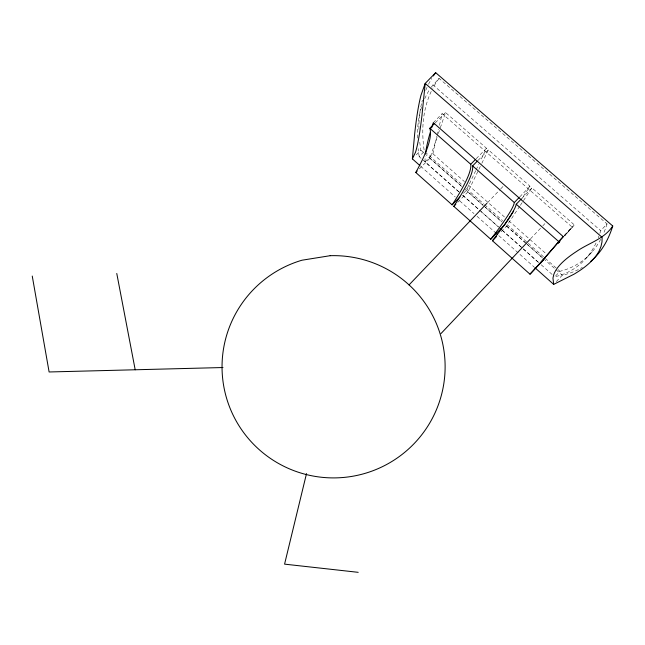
<?xml version="1.0" encoding="UTF-8"?>
<svg xmlns="http://www.w3.org/2000/svg" width="645" height="645" viewBox="0 0 645 645"><rect width="100%" height="100%" fill="white"/><g stroke="black" fill="none" stroke-linecap="round" stroke-linejoin="round"><path stroke-width="0.48" stroke-dasharray="3.23 2.42" d="M458.821 191.831L425.023 161.871L432.884 153.744L436.955 136.119M437.181 135.144L438.544 129.266M439.447 125.348L442.164 113.601L572.212 227.153L564.31 236.28M599.85 233.313L600.705 230.676L607.042 223.92L439.084 78.4L431.134 87.26M607.042 223.92L605.244 229.281A821.399 221.259 52.6 0 1 603.535 233.458M419.298 168.934L429.876 158.291L437.06 137.329M438.366 133.515L439.995 128.75M440.325 127.799L445.55 112.544L486.475 148.245L480.444 160.823M475.704 170.699L466.222 190.452L462.699 194.056M476.131 169.796L478.719 164.41M457.837 202.232L467.891 191.928L481.396 164.201M481.831 163.306L488.362 149.89L530.021 186.236L521.805 198.749M501.165 231.692L506.519 226.105L519.781 206.174M520.338 205.344L531.94 187.905L574.356 224.911L564.472 236.126M439.084 78.4L436.165 82.56A1289.282 320.001 30.4 0 0 432.803 88.325M586.232 258.121L592.029 251.929M600.688 239.311A821.399 221.259 52.6 0 1 564.004 270.182L559.949 271.311L554.789 276.818L558.78 275.762A821.883 215.761 52.4 0 0 596.319 242.383M556.321 281.567L562.255 275.246A833.235 224.968 52.7 0 0 582.346 267.385M564.657 235.175L572.212 227.153M530.545 238.819L542.179 226.516M542.864 225.798L544.912 223.622M564.133 235.739L574.356 224.911M487.636 202.578L500.06 189.557M500.746 188.84L503.511 185.945M521.692 198.547L531.94 187.905M519.781 196.87L530.021 186.236M416.291 154.848L420.854 150.14A1315.752 326.628 30.3 0 1 419.556 140.15M459.111 192.008L419.185 156.622L424.289 151.341L423.604 146.157A1289.282 320.001 30.4 0 1 431.521 90.84M433.327 122.711L442.164 113.601M478.098 160.347L488.362 149.89M476.22 158.694L486.475 148.245M435.278 122.816L445.55 112.544M432.835 84.818L600.705 230.676M432.884 153.744L464.44 181.624M468.197 184.938L505.019 217.462M508.776 220.783L546.355 253.969M425.039 152.01L462.723 185.333M466.496 188.671L483.831 203.997M484.58 204.667L502.673 220.663M507.196 224.662L559.949 271.311M420.854 150.14L423.862 152.8M424.612 153.47L461.465 186.074M465.23 189.404L483.282 205.368M484.032 206.037L502.084 222.009M506.599 226L525.401 242.633M526.151 243.302L542.703 257.944M543.453 258.605L562.255 275.246M429.876 158.291L461.772 186.518M467.891 191.928L484.476 206.602M485.225 207.271L501.81 221.936M506.519 226.105L526.788 244.036M527.537 244.705L544.049 259.314M462.876 195.354L480.203 210.705M480.96 211.375L498.287 226.734M502.052 230.072L522.394 248.107M523.143 248.768L538.212 262.128M541.228 264.797L554.031 276.149M462.57 195.161L498.617 227.113M502.374 230.434L522.652 248.414M523.401 249.075L539.921 263.716M420.653 166.233L455.225 196.935M459.732 200.942L474.019 213.624M477.018 216.293L495.062 232.313M498.819 235.651L534.141 267.03M419.185 156.622L418.436 151.494A1290.097 312.462 30.8 0 1 418.105 148.584M425.023 161.871L424.999 160.71A1041.07 108.304 -52.6 0 1 425.257 156.203M598.995 235.949A821.883 215.761 52.4 0 1 598.27 237.852M417.46 138.07A1290.097 312.462 30.8 0 1 421.83 106.312M424.765 98.669A1290.097 312.462 30.8 0 1 429.997 88.881M418.936 129.347A1315.752 326.628 30.3 0 1 421.701 102.877M421.927 101.966A1315.752 326.628 30.3 0 1 422.402 100.144M425.74 90.34A1315.752 326.628 30.3 0 1 427.256 86.865M428.506 84.285A1315.752 326.628 30.3 0 1 431.811 78.392"/><path stroke-width="0.97" d="M419.895 165.563L412.381 158.888L414.679 133.733A581.427 45.303 86.7 0 1 421 95.202L425.2 83.423L435.681 72.675L612.75 225.984A833.235 224.968 52.7 0 1 590.852 261.273M306.512 473.599L284.574 564.141L358.201 572.325M513.589 211.262L504.825 224.605L490.764 239.247L453.806 206.352A232.764 29.081 -46.7 0 0 472.624 165.918L477.413 161.04M412.381 158.888L415.501 152.293A535.173 27.864 89.9 0 0 421.935 115.737L425.2 83.423L602.116 237.328L601.987 241.956L600.995 246.446L599.197 250.8A516.806 109.456 1.5 0 1 573.921 274.246L553.684 284.381L534.899 267.691M539.921 263.716L540.478 263.039A1094.694 8.046 -47.2 0 1 561.739 238.384L563.279 236.634L433.327 122.711L432.529 125.033A1041.07 108.304 -52.6 0 0 431.61 127.912M558.385 243.125L559.707 241.601M558.546 242.859L559.86 241.359M612.75 225.984C604.236 239.126 588.829 242.907 576.598 251.421A690.731 95.557 -7.5 0 0 553.716 274.77L552.959 278.116L553.684 284.381M521.015 199.257L516.234 204.223A234.925 16.036 -46.7 0 1 492.457 240.762L530.005 274.198L543.38 260.016M540.583 263.015L543.227 260.209M441.019 333.53L529.859 239.545M530.005 274.198A237.021 3.096 -46.8 0 0 558.675 241.512L563.448 236.465M409.059 284.905L486.943 203.296M492.457 240.762L496.473 236.578M490.764 239.247A234.828 16.617 -46.7 0 0 514.315 202.538L519.096 197.58M434.593 123.501L429.796 128.291A230.644 41.651 -46.6 0 1 415.775 172.481L452.137 204.86L459.885 196.935M453.806 206.352L455.822 204.288M452.137 204.86A232.668 29.638 -46.7 0 0 470.745 164.265L475.534 159.388M415.775 172.481L417.178 171.062M222.985 367.529L49.109 371.972L32.25 276.052M429.796 128.291L470.745 164.265M472.624 165.918L514.315 202.538M516.234 204.223L558.675 241.512M500.125 228.443L501.625 229.773M495.812 232.982L497.311 234.32M116.769 273.472L135.192 369.77M425.635 152.897A1041.07 108.304 -52.6 0 1 430.215 132.499M433.4 75.925A1315.752 326.628 30.3 0 1 435.681 72.675M330.167 255.694L301.965 260.217A111.545 111.134 -4.9 0 0 250.123 440.559A111.545 111.134 -4.9 0 0 435.988 410.752A111.545 111.134 -4.9 0 0 330.167 255.694"/></g></svg>
